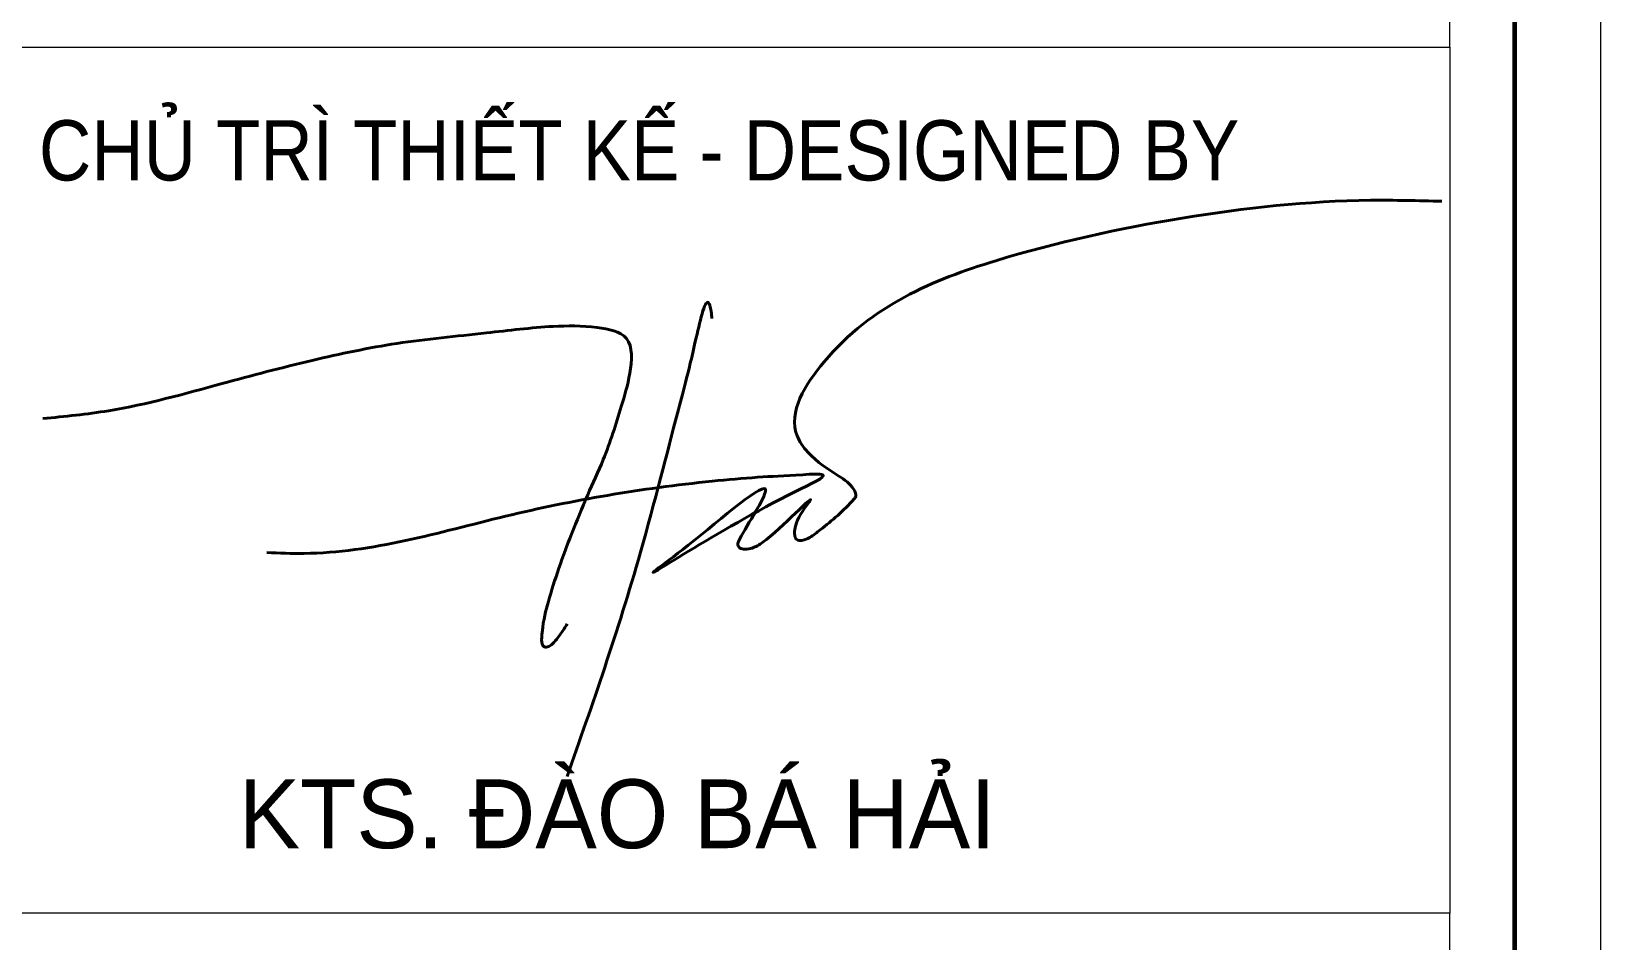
# Model space of a CAD drawing. Header units: millimetres. Extents: x 142758 to 365363, y -504867 to -449406.
# Drawn here: x 242236 to 244241, y -472629 to -471466 of the extents above; entities that cross this region are included whole.
import ezdxf
from ezdxf.enums import TextEntityAlignment as Align

# ---------------------------------------------------------------- set-up
doc = ezdxf.new("R2010")
doc.units = ezdxf.units.MM
doc.header["$LTSCALE"] = 20
doc.header["$MEASUREMENT"] = 0
doc.layers.get('Defpoints').update_dxf_attribs({"color": 1})
for name, color, linetype, lineweight in [('cat2', 22, 'Continuous', 40), ('LC Net thay', 7, 'Continuous', 25), ('LC Text1', 3, 'Continuous', 20)]:
    doc.layers.add(name, color=color, linetype=linetype, lineweight=lineweight)
doc.layers.add('Khungten_LCDI', color=7, linetype='Continuous')
doc.styles.add('Khungten', font='VHAVAN.TTF', dxfattribs={"width": 0.9, "height": 5000})
doc.styles.add('Title', font='VHBLACK.TTF', dxfattribs={"width": 0.8})
doc.styles.add('VNAVANTH', font='VHAVANB.TTF', dxfattribs={"width": 0.6})

# ---------------------------------------------------------------- blocks, each defined once
blk = doc.blocks.new('chu ky hai')
at = {"layer": 'cat2'}
for points in [[(-7108, -1180), (-6432, -1197), (-2775, -522), (976, 115), (1801, 186), (2622, 234), (2986, 231), (2480, -78), (-30, -1486), (540, -1049), (1949, -60), (1474, -942), (1449, -999), (1449, -1057), (1477, -1093), (1572, -1118), (1707, -1098), (1898, -993), (2754, -240), (2527, -595), (2479, -768), (2477, -864), (2515, -945), (2607, -960), (2750, -905), (2939, -770), (3555, -206), (3585, -163), (3551, -35), (3281, 205), (2716, 642), (2520, 942), (3011, 2284), (6131, 4121), (9514, 4894), (12933, 5218), (14228, 5200)], [(975, 3070), (960, 3197), (924, 3338), (690, 2725), (349, 1352), (-322, -1171), (-1656, -5247)], [(-11175, 1253), (-9978, 1396), (-7921, 1888), (-6284, 2309), (-4744, 2618), (-3121, 2809), (-1911, 2927), (-1107, 2906), (-579, 2709), (-517, 2075), (-671, 1470), (-1000, 507), (-1282, -135), (-1576, -846), (-1805, -1465), (-1996, -2070), (-2109, -2631), (-2056, -2899), (-1967, -2874), (-1871, -2786), (-1768, -2651), (-1653, -2476)]]:
    blk.add_spline(points, degree=3, dxfattribs=at)
blk = doc.blocks.new('Nha o can bo nhan vien Trung doan')
at = {"layer": 'Defpoints', "lineweight": 0}
blk.add_lwpolyline([(-1200, -14850), (-1200, 14850), (40800, 14850), (40800, -14850)], close=True, dxfattribs=at)
at = {"layer": 'Khungten_LCDI', "color": 5, "lineweight": 25}
blk.add_line((40600, -14650), (40600, 14650), dxfattribs=at)
at = {"layer": 'Khungten_LCDI', "color": 5, "lineweight": 60}
blk.add_lwpolyline([(0, -14650), (0, 14650), (40600, 14650), (40600, -14650)], close=True, dxfattribs=at)
at = {"layer": 'Khungten_LCDI', "color": 9, "lineweight": 15}
for points in [[(36750, -1521.9), (40450, -1521.9), (40450, 446.3), (36750, 446.3)], [(36750, -1521.9), (40450, -1521.9), (40450, -3535.5), (36750, -3535.5)], [(36750, -1521.9), (40450, -1521.9), (40450, -3535.5), (36750, -3535.5)], [(36750, -5526.4), (40450, -5526.4), (40450, -3535.5), (36750, -3535.5)]]:
    blk.add_lwpolyline(points, close=True, dxfattribs=at)
at = {"layer": 'cat2', "xscale": 0.128, "yscale": 0.128, "zscale": 0.128}
blk.add_blockref('chu ky hai', (38610.1, -2545.8), dxfattribs=at)
at = {"color": 7, "style": 'Khungten', "width": 0.9}
blk.add_text('chñ tr× thiÕt kÕ - designed by', height=140, dxfattribs=at).set_placement((38565.6, -1831.8), align=Align.CENTER)
at = {"color": 7, "style": 'VNAVANTH'}
blk.add_text('kts. ®µo b¸ h¶i', height=160, dxfattribs=at).set_placement((38514.7, -3384.3), align=Align.CENTER)
at = {"color": 7, "style": 'Khungten', "width": 0.8}
for tag, p in [('REVISION', (39498.8, -10746.3)), ('NGAYHT', (39546.1, -11609.4))]:
    blk.add_attdef(tag, text='', height=200, dxfattribs=at).set_placement(p, align=Align.CENTER)
at = {"layer": 'LC Text1', "style": 'Title', "width": 1.485915}
for tag, p, p2 in [('TENBANVE1', (36912.7, -8885.8), (40339.1, -8885.8)), ('TENBANVE2', (36912.7, -9562.5), (40339.1, -9562.5))]:
    blk.add_attdef(tag, text='', height=250, dxfattribs=at).set_placement(p, p2, align=Align.FIT)
at = {"layer": 'LC Text1', "style": 'Title', "width": 0.7}
blk.add_attdef('SOBANVE', text='', height=250, dxfattribs=at).set_placement((39562, -13896.2), align=Align.CENTER)

msp = doc.modelspace()

# ---------------------------------------------------------------- block references
at = {"layer": 'LC Net thay', "xscale": 0.55, "yscale": 0.55, "zscale": 0.55}
msp.add_blockref('Nha o can bo nhan vien Trung doan', (221801.3, -470649.3), dxfattribs=at)

doc.saveas('drawing.dxf')
